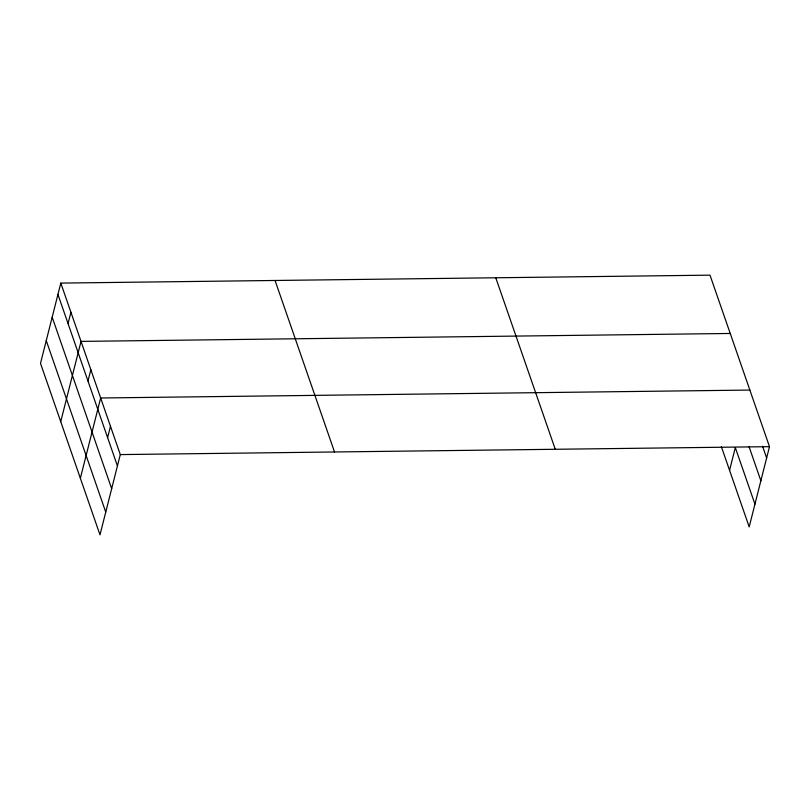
<?xml version="1.0" encoding="UTF-8"?>
<svg xmlns="http://www.w3.org/2000/svg" width="810" height="810" viewBox="0 0 810 810"><rect width="100%" height="100%" fill="white"/><g stroke="black" fill="none" stroke-linecap="round" stroke-linejoin="round"><path stroke-width="1.21" d="M60.811 283.095L40.5 363.336L99.995 534.843L120.295 454.592L60.811 283.095L710.005 275.157L769.5 446.664L749.189 526.905L721.386 446.735M68.05 323.585L70.916 312.245M60.73 421.645L81.03 341.405L730.235 333.467M87.976 381.044L90.852 369.694M80.362 478.244L100.663 397.993L749.868 390.066M107.608 437.633L110.484 426.293M729.567 470.316L735.318 447.576L754.95 504.174M120.295 454.592L769.5 446.664M762.544 446.209L766.635 458.004M749.017 446.553L760.874 480.745M495.771 277.779L555.265 449.277M275.046 280.473L334.53 451.98M57.935 294.435L117.43 465.932M52.184 317.176L111.669 488.673M46.251 340.595L105.745 512.102"/></g></svg>
